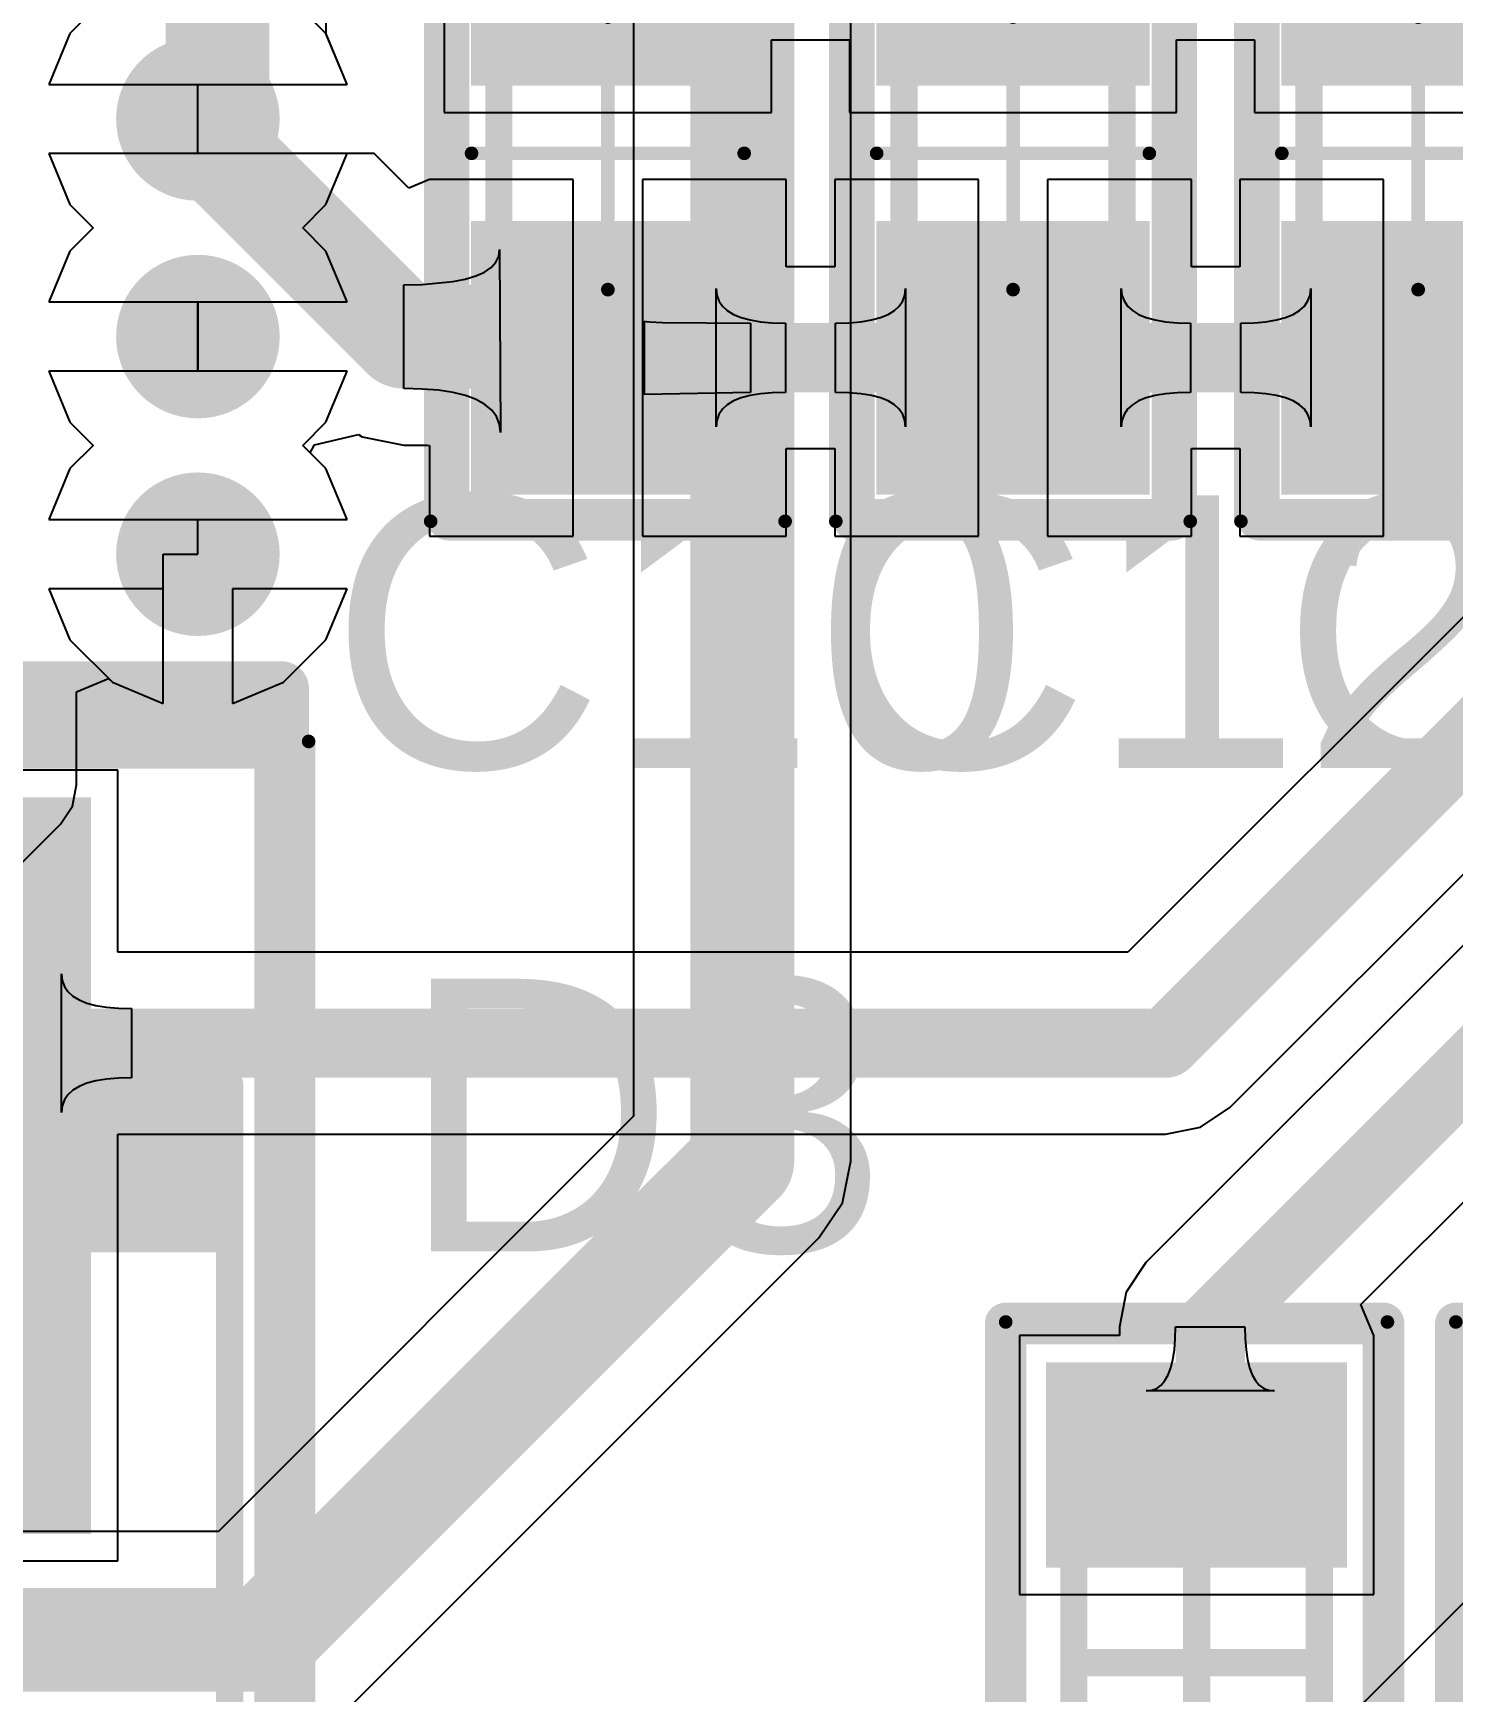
# Model space of a CAD drawing. Header units: inches. Extents: x 1.37 to 4.6, y 1.74 to 5.29.
# Drawn here: x 1.9268 to 2.1317, y 4.199 to 4.4386 of the extents above; entities that cross this region are included whole.
import ezdxf

# ---------------------------------------------------------------- set-up
doc = ezdxf.new("R2010")
doc.units = ezdxf.units.IN
doc.header["$MEASUREMENT"] = 0
for name, color, linetype in [('BottomLayer', 5, 'Continuous'), ('Mechanical13', 56, 'Continuous'), ('Mechanical15', 56, 'Continuous'), ('TopLayer', 1, 'Continuous'), ('TopOverlay', 2, 'Continuous'), ('TopPaste', 8, 'Continuous'), ('TopSolder', 216, 'Continuous'), ('ViaHoleLayer', 16, 'Continuous')]:
    doc.layers.add(name, color=color, linetype=linetype)
doc.styles.add('Arial', font='', dxfattribs={"height": 0.2})
doc.styles.get('Arial').set_extended_font_data('Arial')

# ---------------------------------------------------------------- blocks, each defined once
blk = doc.blocks.new('_________0603_90')
at = {"layer": 'TopLayer'}
for points in [[(-0.03937, -0.01772), (-0.03937, 0.01772), (-0.01772, 0.01772), (-0.01772, -0.01772)], [(0.01772, -0.01772), (0.01772, 0.01772), (0.03937, 0.01772), (0.03937, -0.01772)]]:
    blk.add_hatch(color=1, dxfattribs=at).paths.add_polyline_path(points)
at = {"layer": 'TopPaste'}
for points in [[(-0.03937, -0.01772), (-0.03937, 0.01772), (-0.01772, 0.01772), (-0.01772, -0.01772)], [(0.01772, -0.01772), (0.01772, 0.01772), (0.03937, 0.01772), (0.03937, -0.01772)]]:
    blk.add_hatch(color=8, dxfattribs=at).paths.add_polyline_path(points)
at = {"layer": 'TopSolder'}
for points in [[(-0.04337, -0.02172), (-0.04337, 0.02172), (-0.01372, 0.02172), (-0.01372, -0.02172)], [(0.01372, -0.02172), (0.01372, 0.02172), (0.04337, 0.02172), (0.04337, -0.02172)]]:
    blk.add_hatch(color=216, dxfattribs=at).paths.add_polyline_path(points)
at = {"layer": 'Mechanical13', "const_width": 0.00394}
for points in [[(-0.0315, 0.01772), (-0.0315, -0.01772)], [(-0.0315, 0.01772), (0.0315, 0.01772)], [(0.0315, 0.01772), (0.0315, -0.01772)], [(-0.0315, -0.01772), (0.0315, -0.01772)]]:
    blk.add_lwpolyline(points, dxfattribs=at)
at = {"layer": 'Mechanical13', "const_width": 0.00197}
for points in [[(-0.03248, 0.01772, 1), (-0.03051, 0.01772, 1)], [(-0.03248, 0.01772, 1), (-0.03051, 0.01772, 1)], [(0.03051, 0.01772, 1), (0.03248, 0.01772, 1)], [(0.03051, 0.01772, 1), (0.03248, 0.01772, 1)], [(-0.03248, -0.01772, 1), (-0.03051, -0.01772, 1)], [(-0.03248, -0.01772, 1), (-0.03051, -0.01772, 1)], [(0.03051, -0.01772, 1), (0.03248, -0.01772, 1)], [(0.03051, -0.01772, 1), (0.03248, -0.01772, 1)]]:
    blk.add_lwpolyline(points, format="xyb", close=True, dxfattribs=at)
at = {"layer": 'Mechanical15'}
for points, const_width in [([(-0.04921, 0.02756), (-0.04921, -0.02756)], 0.00197), ([(-0.04921, 0.02756), (0.04921, 0.02756)], 0.00197), ([(0.04921, 0.02756), (0.04921, -0.02756)], 0.00197), ([(0, 0.01772), (0, -0.01772)], 0.00394), ([(-0.01772, 0), (0.01772, 0)], 0.00394), ([(-0.04921, -0.02756), (0.04921, -0.02756)], 0.00197)]:
    blk.add_lwpolyline(points, dxfattribs=dict(at, const_width=const_width))
for points, const_width in [([(-0.0497, 0.02756, 1), (-0.04872, 0.02756, 1)], 0.000984), ([(-0.0497, 0.02756, 1), (-0.04872, 0.02756, 1)], 0.000984), ([(0.04872, 0.02756, 1), (0.0497, 0.02756, 1)], 0.000984), ([(0.04872, 0.02756, 1), (0.0497, 0.02756, 1)], 0.000984), ([(-0.00098, 0.01772, 1), (0.00098, 0.01772, 1)], 0.00197), ([(-0.0187, 0, 1), (-0.01673, 0, 1)], 0.00197), ([(0.01673, 0, 1), (0.0187, 0, 1)], 0.00197), ([(-0.00098, -0.01772, 1), (0.00098, -0.01772, 1)], 0.00197), ([(-0.0497, -0.02756, 1), (-0.04872, -0.02756, 1)], 0.000984), ([(-0.0497, -0.02756, 1), (-0.04872, -0.02756, 1)], 0.000984), ([(0.04872, -0.02756, 1), (0.0497, -0.02756, 1)], 0.000984), ([(0.04872, -0.02756, 1), (0.0497, -0.02756, 1)], 0.000984)]:
    blk.add_lwpolyline(points, format="xyb", close=True, dxfattribs=dict(at, const_width=const_width))
at = {"layer": 'TopOverlay', "const_width": 0.006}
for points in [[(-0.04921, 0.02756), (-0.04921, -0.027)], [(-0.04921, 0.02756), (0.049, 0.02756)], [(0.049, 0.02756), (0.049, -0.027)], [(-0.04921, -0.027), (0.049, -0.027)]]:
    blk.add_lwpolyline(points, dxfattribs=at)
at = {"layer": 'TopOverlay', "const_width": 0.003}
for points in [[(-0.05071, 0.02756, 1), (-0.04771, 0.02756, 1)], [(-0.05071, 0.02756, 1), (-0.04771, 0.02756, 1)], [(0.0475, 0.02756, 1), (0.0505, 0.02756, 1)], [(0.0475, 0.02756, 1), (0.0505, 0.02756, 1)], [(-0.05071, -0.027, 1), (-0.04771, -0.027, 1)], [(-0.05071, -0.027, 1), (-0.04771, -0.027, 1)], [(0.0475, -0.027, 1), (0.0505, -0.027, 1)], [(0.0475, -0.027, 1), (0.0505, -0.027, 1)]]:
    blk.add_lwpolyline(points, format="xyb", close=True, dxfattribs=at)
blk = doc.blocks.new('_________0603_107')
at = {"layer": 'TopLayer'}
for points in [[(-0.03937, -0.01772), (-0.03937, 0.01772), (-0.01772, 0.01772), (-0.01772, -0.01772)], [(0.01772, -0.01772), (0.01772, 0.01772), (0.03937, 0.01772), (0.03937, -0.01772)]]:
    blk.add_hatch(color=1, dxfattribs=at).paths.add_polyline_path(points)
at = {"layer": 'TopPaste'}
for points in [[(-0.03937, -0.01772), (-0.03937, 0.01772), (-0.01772, 0.01772), (-0.01772, -0.01772)], [(0.01772, -0.01772), (0.01772, 0.01772), (0.03937, 0.01772), (0.03937, -0.01772)]]:
    blk.add_hatch(color=8, dxfattribs=at).paths.add_polyline_path(points)
at = {"layer": 'TopSolder'}
for points in [[(-0.04337, -0.02172), (-0.04337, 0.02172), (-0.01372, 0.02172), (-0.01372, -0.02172)], [(0.01372, -0.02172), (0.01372, 0.02172), (0.04337, 0.02172), (0.04337, -0.02172)]]:
    blk.add_hatch(color=216, dxfattribs=at).paths.add_polyline_path(points)
at = {"layer": 'Mechanical13', "const_width": 0.00394}
for points in [[(-0.0315, 0.01772), (-0.0315, -0.01772)], [(-0.0315, 0.01772), (0.0315, 0.01772)], [(0.0315, 0.01772), (0.0315, -0.01772)], [(-0.0315, -0.01772), (0.0315, -0.01772)]]:
    blk.add_lwpolyline(points, dxfattribs=at)
at = {"layer": 'Mechanical13', "const_width": 0.00197}
for points in [[(-0.03248, 0.01772, 1), (-0.03051, 0.01772, 1)], [(-0.03248, 0.01772, 1), (-0.03051, 0.01772, 1)], [(0.03051, 0.01772, 1), (0.03248, 0.01772, 1)], [(0.03051, 0.01772, 1), (0.03248, 0.01772, 1)], [(-0.03248, -0.01772, 1), (-0.03051, -0.01772, 1)], [(-0.03248, -0.01772, 1), (-0.03051, -0.01772, 1)], [(0.03051, -0.01772, 1), (0.03248, -0.01772, 1)], [(0.03051, -0.01772, 1), (0.03248, -0.01772, 1)]]:
    blk.add_lwpolyline(points, format="xyb", close=True, dxfattribs=at)
at = {"layer": 'Mechanical15'}
for points, const_width in [([(-0.04921, 0.02756), (-0.04921, -0.02756)], 0.00197), ([(-0.04921, 0.02756), (0.04921, 0.02756)], 0.00197), ([(0.04921, 0.02756), (0.04921, -0.02756)], 0.00197), ([(0, 0.01772), (0, -0.01772)], 0.00394), ([(-0.01772, 0), (0.01772, 0)], 0.00394), ([(-0.04921, -0.02756), (0.04921, -0.02756)], 0.00197)]:
    blk.add_lwpolyline(points, dxfattribs=dict(at, const_width=const_width))
for points, const_width in [([(-0.0497, 0.02756, 1), (-0.04872, 0.02756, 1)], 0.000984), ([(-0.0497, 0.02756, 1), (-0.04872, 0.02756, 1)], 0.000984), ([(0.04872, 0.02756, 1), (0.0497, 0.02756, 1)], 0.000984), ([(0.04872, 0.02756, 1), (0.0497, 0.02756, 1)], 0.000984), ([(-0.00098, 0.01772, 1), (0.00098, 0.01772, 1)], 0.00197), ([(-0.0187, 0, 1), (-0.01673, 0, 1)], 0.00197), ([(0.01673, 0, 1), (0.0187, 0, 1)], 0.00197), ([(-0.00098, -0.01772, 1), (0.00098, -0.01772, 1)], 0.00197), ([(-0.0497, -0.02756, 1), (-0.04872, -0.02756, 1)], 0.000984), ([(-0.0497, -0.02756, 1), (-0.04872, -0.02756, 1)], 0.000984), ([(0.04872, -0.02756, 1), (0.0497, -0.02756, 1)], 0.000984), ([(0.04872, -0.02756, 1), (0.0497, -0.02756, 1)], 0.000984)]:
    blk.add_lwpolyline(points, format="xyb", close=True, dxfattribs=dict(at, const_width=const_width))
at = {"layer": 'TopOverlay', "const_width": 0.006}
for points in [[(-0.04921, 0.02756), (-0.04921, -0.027)], [(-0.04921, 0.02756), (0.049, 0.02756)], [(0.049, 0.02756), (0.049, -0.027)], [(-0.04921, -0.027), (0.049, -0.027)]]:
    blk.add_lwpolyline(points, dxfattribs=at)
at = {"layer": 'TopOverlay', "const_width": 0.003}
for points in [[(-0.05071, 0.02756, 1), (-0.04771, 0.02756, 1)], [(-0.05071, 0.02756, 1), (-0.04771, 0.02756, 1)], [(0.0475, 0.02756, 1), (0.0505, 0.02756, 1)], [(0.0475, 0.02756, 1), (0.0505, 0.02756, 1)], [(-0.05071, -0.027, 1), (-0.04771, -0.027, 1)], [(-0.05071, -0.027, 1), (-0.04771, -0.027, 1)], [(0.0475, -0.027, 1), (0.0505, -0.027, 1)], [(0.0475, -0.027, 1), (0.0505, -0.027, 1)]]:
    blk.add_lwpolyline(points, format="xyb", close=True, dxfattribs=at)
blk = doc.blocks.new('DIODE_SMA_146')
at = {"layer": 'Mechanical13'}
blk.add_hatch(color=56, dxfattribs=at).paths.add_polyline_path([(0.06619, -0.05748), (0.09055, -0.05748), (0.09055, 0.05748), (0.06619, 0.05748)])
at = {"layer": 'TopLayer'}
blk.add_hatch(color=1, dxfattribs=at).paths.add_polyline_path([(0.02953, -0.03346), (0.02953, 0.03346), (0.12795, 0.03346), (0.12795, -0.03346)])
at = {"layer": 'TopPaste'}
blk.add_hatch(color=8, dxfattribs=at).paths.add_polyline_path([(0.02953, -0.03346), (0.02953, 0.03346), (0.12795, 0.03346), (0.12795, -0.03346)])
at = {"layer": 'TopSolder'}
blk.add_hatch(color=216, dxfattribs=at).paths.add_polyline_path([(0.02553, -0.03746), (0.02553, 0.03746), (0.13195, 0.03746), (0.13195, -0.03746)])
at = {"layer": 'Mechanical13', "const_width": 0.00394}
for points in [[(0.09055, 0.05748), (0.09055, -0.05748)], [(-0.09055, -0.05748), (0.09055, -0.05748)]]:
    blk.add_lwpolyline(points, dxfattribs=at)
at = {"layer": 'Mechanical13', "const_width": 0.00197}
blk.add_lwpolyline([(0.08957, -0.05748, 1), (0.09154, -0.05748, 1)], format="xyb", close=True, dxfattribs=at)
blk.add_lwpolyline([(0.08957, -0.05748, 1), (0.09154, -0.05748, 1)], format="xyb", close=True, dxfattribs=at)
at = {"layer": 'Mechanical15', "const_width": 0.00197}
for points in [[(0.14, 0.0689), (0.14, -0.0689)], [(-0.14, -0.0689), (0.14, -0.0689)]]:
    blk.add_lwpolyline(points, dxfattribs=at)
at = {"layer": 'Mechanical15', "const_width": 0.000984}
blk.add_lwpolyline([(0.13951, -0.0689, 1), (0.14049, -0.0689, 1)], format="xyb", close=True, dxfattribs=at)
blk.add_lwpolyline([(0.13951, -0.0689, 1), (0.14049, -0.0689, 1)], format="xyb", close=True, dxfattribs=at)
at = {"layer": 'TopOverlay', "const_width": 0.00787}
for points in [[(0.14, -0.01), (0.14, -0.065)], [(0.14764, -0.01), (0.14764, -0.065)], [(-0.145, -0.065), (0.14764, -0.065)]]:
    blk.add_lwpolyline(points, dxfattribs=at)
at = {"layer": 'TopOverlay', "const_width": 0.00394}
for points in [[(0.13803, -0.065, 1), (0.14197, -0.065, 1)], [(0.14567, -0.065, 1), (0.14961, -0.065, 1)], [(0.14567, -0.065, 1), (0.14961, -0.065, 1)]]:
    blk.add_lwpolyline(points, format="xyb", close=True, dxfattribs=at)
blk = doc.blocks.new('CAP_0603_176')
at = {"layer": 'TopLayer'}
for points in [[(-0.04728, 0.01875), (-0.01578, 0.01875), (-0.01578, -0.01275), (-0.04728, -0.01275)], [(0.01178, 0.01875), (0.04328, 0.01875), (0.04328, -0.01275), (0.01178, -0.01275)]]:
    blk.add_hatch(color=1, dxfattribs=at).paths.add_polyline_path(points)
at = {"layer": 'TopPaste'}
for points in [[(-0.04728, 0.01875), (-0.01578, 0.01875), (-0.01578, -0.01275), (-0.04728, -0.01275)], [(0.01178, 0.01875), (0.04328, 0.01875), (0.04328, -0.01275), (0.01178, -0.01275)]]:
    blk.add_hatch(color=8, dxfattribs=at).paths.add_polyline_path(points)
at = {"layer": 'TopSolder'}
for points in [[(-0.05128, 0.02275), (-0.01178, 0.02275), (-0.01178, -0.01675), (-0.05128, -0.01675)], [(0.00778, 0.02275), (0.04728, 0.02275), (0.04728, -0.01675), (0.00778, -0.01675)]]:
    blk.add_hatch(color=216, dxfattribs=at).paths.add_polyline_path(points)
at = {"layer": 'Mechanical13', "const_width": 0.00394}
for points in [[(-0.0335, 0.01875), (0.0295, 0.01875)], [(-0.0335, 0.01875), (-0.0335, -0.01275)], [(0.0295, 0.01875), (0.0295, -0.01275)], [(-0.0335, -0.01275), (0.0295, -0.01275)]]:
    blk.add_lwpolyline(points, dxfattribs=at)
at = {"layer": 'Mechanical13', "const_width": 0.00197}
for points in [[(-0.03448, 0.01875, 1), (-0.03251, 0.01875, 1)], [(-0.03448, 0.01875, 1), (-0.03251, 0.01875, 1)], [(0.02851, 0.01875, 1), (0.03048, 0.01875, 1)], [(0.02851, 0.01875, 1), (0.03048, 0.01875, 1)], [(-0.03448, -0.01275, 1), (-0.03251, -0.01275, 1)], [(-0.03448, -0.01275, 1), (-0.03251, -0.01275, 1)], [(0.02851, -0.01275, 1), (0.03048, -0.01275, 1)], [(0.02851, -0.01275, 1), (0.03048, -0.01275, 1)]]:
    blk.add_lwpolyline(points, format="xyb", close=True, dxfattribs=at)
at = {"layer": 'Mechanical15', "const_width": 0.00197}
for points in [[(-0.05515, 0.02859), (0.05115, 0.02859)], [(-0.05515, 0.02859), (-0.05515, -0.02259)], [(0.05115, 0.02859), (0.05115, -0.02259)], [(-0.002, 0.02269), (-0.002, -0.01668)], [(-0.02168, 0.003), (0.01768, 0.003)], [(-0.05515, -0.02259), (0.05115, -0.02259)]]:
    blk.add_lwpolyline(points, dxfattribs=at)
at = {"layer": 'Mechanical15', "const_width": 0.000984}
for points in [[(-0.05564, 0.02859, 1), (-0.05466, 0.02859, 1)], [(-0.05564, 0.02859, 1), (-0.05466, 0.02859, 1)], [(0.05066, 0.02859, 1), (0.05164, 0.02859, 1)], [(0.05066, 0.02859, 1), (0.05164, 0.02859, 1)], [(-0.00249, 0.02269, 1), (-0.00151, 0.02269, 1)], [(-0.02218, 0.003, 1), (-0.02119, 0.003, 1)], [(0.01719, 0.003, 1), (0.01818, 0.003, 1)], [(-0.00249, -0.01668, 1), (-0.00151, -0.01668, 1)], [(-0.05564, -0.02259, 1), (-0.05466, -0.02259, 1)], [(-0.05564, -0.02259, 1), (-0.05466, -0.02259, 1)], [(0.05066, -0.02259, 1), (0.05164, -0.02259, 1)], [(0.05066, -0.02259, 1), (0.05164, -0.02259, 1)]]:
    blk.add_lwpolyline(points, format="xyb", close=True, dxfattribs=at)
at = {"layer": 'TopOverlay', "const_width": 0.006}
for points in [[(-0.05492, 0.026), (-0.048, 0.026)], [(-0.05492, 0.026), (-0.05492, -0.02)], [(-0.048, 0.026), (0.051, 0.026)], [(0.051, 0.026), (0.051, -0.02)], [(-0.05492, -0.02), (0.051, -0.02)]]:
    blk.add_lwpolyline(points, dxfattribs=at)
at = {"layer": 'TopOverlay', "const_width": 0.003}
for points in [[(-0.05642, 0.026, 1), (-0.05342, 0.026, 1)], [(-0.05642, 0.026, 1), (-0.05342, 0.026, 1)], [(-0.0495, 0.026, 1), (-0.0465, 0.026, 1)], [(-0.0495, 0.026, 1), (-0.0465, 0.026, 1)], [(0.0495, 0.026, 1), (0.0525, 0.026, 1)], [(0.0495, 0.026, 1), (0.0525, 0.026, 1)], [(-0.05642, -0.02, 1), (-0.05342, -0.02, 1)], [(-0.05642, -0.02, 1), (-0.05342, -0.02, 1)], [(0.0495, -0.02, 1), (0.0525, -0.02, 1)], [(0.0495, -0.02, 1), (0.0525, -0.02, 1)]]:
    blk.add_lwpolyline(points, format="xyb", close=True, dxfattribs=at)
blk = doc.blocks.new('CAP_0603_177')
at = {"layer": 'TopLayer'}
for points in [[(-0.04728, 0.01875), (-0.01578, 0.01875), (-0.01578, -0.01275), (-0.04728, -0.01275)], [(0.01178, 0.01875), (0.04328, 0.01875), (0.04328, -0.01275), (0.01178, -0.01275)]]:
    blk.add_hatch(color=1, dxfattribs=at).paths.add_polyline_path(points)
at = {"layer": 'TopPaste'}
for points in [[(-0.04728, 0.01875), (-0.01578, 0.01875), (-0.01578, -0.01275), (-0.04728, -0.01275)], [(0.01178, 0.01875), (0.04328, 0.01875), (0.04328, -0.01275), (0.01178, -0.01275)]]:
    blk.add_hatch(color=8, dxfattribs=at).paths.add_polyline_path(points)
at = {"layer": 'TopSolder'}
for points in [[(-0.05128, 0.02275), (-0.01178, 0.02275), (-0.01178, -0.01675), (-0.05128, -0.01675)], [(0.00778, 0.02275), (0.04728, 0.02275), (0.04728, -0.01675), (0.00778, -0.01675)]]:
    blk.add_hatch(color=216, dxfattribs=at).paths.add_polyline_path(points)
at = {"layer": 'Mechanical13', "const_width": 0.00394}
for points in [[(-0.0335, 0.01875), (0.0295, 0.01875)], [(-0.0335, 0.01875), (-0.0335, -0.01275)], [(0.0295, 0.01875), (0.0295, -0.01275)], [(-0.0335, -0.01275), (0.0295, -0.01275)]]:
    blk.add_lwpolyline(points, dxfattribs=at)
at = {"layer": 'Mechanical13', "const_width": 0.00197}
for points in [[(-0.03448, 0.01875, 1), (-0.03251, 0.01875, 1)], [(-0.03448, 0.01875, 1), (-0.03251, 0.01875, 1)], [(0.02851, 0.01875, 1), (0.03048, 0.01875, 1)], [(0.02851, 0.01875, 1), (0.03048, 0.01875, 1)], [(-0.03448, -0.01275, 1), (-0.03251, -0.01275, 1)], [(-0.03448, -0.01275, 1), (-0.03251, -0.01275, 1)], [(0.02851, -0.01275, 1), (0.03048, -0.01275, 1)], [(0.02851, -0.01275, 1), (0.03048, -0.01275, 1)]]:
    blk.add_lwpolyline(points, format="xyb", close=True, dxfattribs=at)
at = {"layer": 'Mechanical15', "const_width": 0.00197}
for points in [[(-0.05515, 0.02859), (0.05115, 0.02859)], [(-0.05515, 0.02859), (-0.05515, -0.02259)], [(0.05115, 0.02859), (0.05115, -0.02259)], [(-0.002, 0.02269), (-0.002, -0.01668)], [(-0.02168, 0.003), (0.01768, 0.003)], [(-0.05515, -0.02259), (0.05115, -0.02259)]]:
    blk.add_lwpolyline(points, dxfattribs=at)
at = {"layer": 'Mechanical15', "const_width": 0.000984}
for points in [[(-0.05564, 0.02859, 1), (-0.05466, 0.02859, 1)], [(-0.05564, 0.02859, 1), (-0.05466, 0.02859, 1)], [(0.05066, 0.02859, 1), (0.05164, 0.02859, 1)], [(0.05066, 0.02859, 1), (0.05164, 0.02859, 1)], [(-0.00249, 0.02269, 1), (-0.00151, 0.02269, 1)], [(-0.02218, 0.003, 1), (-0.02119, 0.003, 1)], [(0.01719, 0.003, 1), (0.01818, 0.003, 1)], [(-0.00249, -0.01668, 1), (-0.00151, -0.01668, 1)], [(-0.05564, -0.02259, 1), (-0.05466, -0.02259, 1)], [(-0.05564, -0.02259, 1), (-0.05466, -0.02259, 1)], [(0.05066, -0.02259, 1), (0.05164, -0.02259, 1)], [(0.05066, -0.02259, 1), (0.05164, -0.02259, 1)]]:
    blk.add_lwpolyline(points, format="xyb", close=True, dxfattribs=at)
at = {"layer": 'TopOverlay', "const_width": 0.006}
for points in [[(-0.05492, 0.026), (-0.048, 0.026)], [(-0.05492, 0.026), (-0.05492, -0.02)], [(-0.048, 0.026), (0.051, 0.026)], [(0.051, 0.026), (0.051, -0.02)], [(-0.05492, -0.02), (0.051, -0.02)]]:
    blk.add_lwpolyline(points, dxfattribs=at)
at = {"layer": 'TopOverlay', "const_width": 0.003}
for points in [[(-0.05642, 0.026, 1), (-0.05342, 0.026, 1)], [(-0.05642, 0.026, 1), (-0.05342, 0.026, 1)], [(-0.0495, 0.026, 1), (-0.0465, 0.026, 1)], [(-0.0495, 0.026, 1), (-0.0465, 0.026, 1)], [(0.0495, 0.026, 1), (0.0525, 0.026, 1)], [(0.0495, 0.026, 1), (0.0525, 0.026, 1)], [(-0.05642, -0.02, 1), (-0.05342, -0.02, 1)], [(-0.05642, -0.02, 1), (-0.05342, -0.02, 1)], [(0.0495, -0.02, 1), (0.0525, -0.02, 1)], [(0.0495, -0.02, 1), (0.0525, -0.02, 1)]]:
    blk.add_lwpolyline(points, format="xyb", close=True, dxfattribs=at)
blk = doc.blocks.new('CAP_0603_178')
at = {"layer": 'TopLayer'}
for points in [[(-0.04728, 0.01875), (-0.01578, 0.01875), (-0.01578, -0.01275), (-0.04728, -0.01275)], [(0.01178, 0.01875), (0.04328, 0.01875), (0.04328, -0.01275), (0.01178, -0.01275)]]:
    blk.add_hatch(color=1, dxfattribs=at).paths.add_polyline_path(points)
at = {"layer": 'TopPaste'}
for points in [[(-0.04728, 0.01875), (-0.01578, 0.01875), (-0.01578, -0.01275), (-0.04728, -0.01275)], [(0.01178, 0.01875), (0.04328, 0.01875), (0.04328, -0.01275), (0.01178, -0.01275)]]:
    blk.add_hatch(color=8, dxfattribs=at).paths.add_polyline_path(points)
at = {"layer": 'TopSolder'}
for points in [[(-0.05128, 0.02275), (-0.01178, 0.02275), (-0.01178, -0.01675), (-0.05128, -0.01675)], [(0.00778, 0.02275), (0.04728, 0.02275), (0.04728, -0.01675), (0.00778, -0.01675)]]:
    blk.add_hatch(color=216, dxfattribs=at).paths.add_polyline_path(points)
at = {"layer": 'Mechanical13', "const_width": 0.00394}
for points in [[(-0.0335, 0.01875), (0.0295, 0.01875)], [(-0.0335, 0.01875), (-0.0335, -0.01275)], [(0.0295, 0.01875), (0.0295, -0.01275)], [(-0.0335, -0.01275), (0.0295, -0.01275)]]:
    blk.add_lwpolyline(points, dxfattribs=at)
at = {"layer": 'Mechanical13', "const_width": 0.00197}
for points in [[(-0.03448, 0.01875, 1), (-0.03251, 0.01875, 1)], [(-0.03448, 0.01875, 1), (-0.03251, 0.01875, 1)], [(0.02851, 0.01875, 1), (0.03048, 0.01875, 1)], [(0.02851, 0.01875, 1), (0.03048, 0.01875, 1)], [(-0.03448, -0.01275, 1), (-0.03251, -0.01275, 1)], [(-0.03448, -0.01275, 1), (-0.03251, -0.01275, 1)], [(0.02851, -0.01275, 1), (0.03048, -0.01275, 1)], [(0.02851, -0.01275, 1), (0.03048, -0.01275, 1)]]:
    blk.add_lwpolyline(points, format="xyb", close=True, dxfattribs=at)
at = {"layer": 'Mechanical15', "const_width": 0.00197}
for points in [[(-0.05515, 0.02859), (0.05115, 0.02859)], [(-0.05515, 0.02859), (-0.05515, -0.02259)], [(0.05115, 0.02859), (0.05115, -0.02259)], [(-0.002, 0.02269), (-0.002, -0.01668)], [(-0.02168, 0.003), (0.01768, 0.003)], [(-0.05515, -0.02259), (0.05115, -0.02259)]]:
    blk.add_lwpolyline(points, dxfattribs=at)
at = {"layer": 'Mechanical15', "const_width": 0.000984}
for points in [[(-0.05564, 0.02859, 1), (-0.05466, 0.02859, 1)], [(-0.05564, 0.02859, 1), (-0.05466, 0.02859, 1)], [(0.05066, 0.02859, 1), (0.05164, 0.02859, 1)], [(0.05066, 0.02859, 1), (0.05164, 0.02859, 1)], [(-0.00249, 0.02269, 1), (-0.00151, 0.02269, 1)], [(-0.02218, 0.003, 1), (-0.02119, 0.003, 1)], [(0.01719, 0.003, 1), (0.01818, 0.003, 1)], [(-0.00249, -0.01668, 1), (-0.00151, -0.01668, 1)], [(-0.05564, -0.02259, 1), (-0.05466, -0.02259, 1)], [(-0.05564, -0.02259, 1), (-0.05466, -0.02259, 1)], [(0.05066, -0.02259, 1), (0.05164, -0.02259, 1)], [(0.05066, -0.02259, 1), (0.05164, -0.02259, 1)]]:
    blk.add_lwpolyline(points, format="xyb", close=True, dxfattribs=at)
at = {"layer": 'TopOverlay', "const_width": 0.006}
for points in [[(-0.05492, 0.026), (-0.048, 0.026)], [(-0.05492, 0.026), (-0.05492, -0.02)], [(-0.048, 0.026), (0.051, 0.026)], [(0.051, 0.026), (0.051, -0.02)], [(-0.05492, -0.02), (0.051, -0.02)]]:
    blk.add_lwpolyline(points, dxfattribs=at)
at = {"layer": 'TopOverlay', "const_width": 0.003}
for points in [[(-0.05642, 0.026, 1), (-0.05342, 0.026, 1)], [(-0.05642, 0.026, 1), (-0.05342, 0.026, 1)], [(-0.0495, 0.026, 1), (-0.0465, 0.026, 1)], [(-0.0495, 0.026, 1), (-0.0465, 0.026, 1)], [(0.0495, 0.026, 1), (0.0525, 0.026, 1)], [(0.0495, 0.026, 1), (0.0525, 0.026, 1)], [(-0.05642, -0.02, 1), (-0.05342, -0.02, 1)], [(-0.05642, -0.02, 1), (-0.05342, -0.02, 1)], [(0.0495, -0.02, 1), (0.0525, -0.02, 1)], [(0.0495, -0.02, 1), (0.0525, -0.02, 1)]]:
    blk.add_lwpolyline(points, format="xyb", close=True, dxfattribs=at)

msp = doc.modelspace()

# ---------------------------------------------------------------- hatches: boundary and pattern name
at = {"layer": 'BottomLayer'}
h = msp.add_hatch(color=5, dxfattribs=at)
edge = h.paths.add_edge_path()
edge.add_arc((1.95054, 4.42616), 0.01181, 0, 360)
h = msp.add_hatch(color=5, dxfattribs=at)
edge = h.paths.add_edge_path()
edge.add_arc((1.95054, 4.39473), 0.01181, 0, 360)
h = msp.add_hatch(color=5, dxfattribs=at)
edge = h.paths.add_edge_path()
edge.add_arc((1.95054, 4.3633), 0.01181, 0, 360)
at = {"layer": 'TopLayer'}
h = msp.add_hatch(color=1, dxfattribs=at)
edge = h.paths.add_edge_path()
edge.add_arc((1.95054, 4.42616), 0.01181, 0, 360)
h = msp.add_hatch(color=1, dxfattribs=at)
edge = h.paths.add_edge_path()
edge.add_arc((1.95054, 4.39473), 0.01181, 0, 360)
h = msp.add_hatch(color=1, dxfattribs=at)
edge = h.paths.add_edge_path()
edge.add_arc((1.95054, 4.3633), 0.01181, 0, 360)
at = {"layer": 'ViaHoleLayer'}
h = msp.add_hatch(color=16, dxfattribs=at)
edge = h.paths.add_edge_path()
edge.add_arc((1.95054, 4.42616), 0.00591, 0, 360)
h = msp.add_hatch(color=16, dxfattribs=at)
edge = h.paths.add_edge_path()
edge.add_arc((1.95054, 4.39473), 0.00591, 0, 360)
h = msp.add_hatch(color=16, dxfattribs=at)
edge = h.paths.add_edge_path()
edge.add_arc((1.95054, 4.3633), 0.00591, 0, 360)

# ---------------------------------------------------------------- linework, layer by layer
at = {"layer": 'BottomLayer'}
for p, q in [((2.01346, 4.50674), (2.01346, 4.28213)), ((2.04481, 4.27563), (2.04481, 4.49936)), ((1.96903, 4.43851), (1.96567, 4.44187)), ((1.97208, 4.43116), (1.96903, 4.43851)), ((1.95054, 4.42116), (1.95054, 4.43116)), ((1.95054, 4.43116), (1.97208, 4.43116)), ((1.97208, 4.42116), (1.95054, 4.42116)), ((1.96903, 4.4138), (1.97208, 4.42116)), ((1.96567, 4.41044), (1.96903, 4.4138)), ((1.96903, 4.40708), (1.96567, 4.41044)), ((1.97208, 4.39973), (1.96903, 4.40708)), ((1.95054, 4.38973), (1.95054, 4.39973)), ((1.95054, 4.39973), (1.97208, 4.39973)), ((1.97208, 4.38973), (1.95054, 4.38973)), ((1.96903, 4.38237), (1.97208, 4.38973)), ((1.96567, 4.37902), (1.96903, 4.38237)), ((1.96903, 4.37566), (1.96567, 4.37902)), ((1.97208, 4.3683), (1.96903, 4.37566)), ((1.95054, 4.3633), (1.95054, 4.3683)), ((1.95054, 4.3683), (1.97208, 4.3683)), ((1.94554, 4.34176), (1.94554, 4.3633)), ((1.94554, 4.3633), (1.95054, 4.3633)), ((1.97208, 4.3583), (1.95554, 4.3583)), ((1.95554, 4.3583), (1.95554, 4.34176)), ((1.96903, 4.35095), (1.97208, 4.3583)), ((1.9629, 4.34481), (1.96903, 4.35095)), ((2.27182, 4.35038), (1.86456, 3.94313)), ((1.93303, 4.34344), (1.93765, 4.34535)), ((1.93303, 4.33), (1.93303, 4.34344)), ((1.93765, 4.34535), (1.93819, 4.34481)), ((1.93819, 4.34481), (1.94554, 4.34176)), ((1.95554, 4.34176), (1.9629, 4.34481)), ((1.93242, 4.32693), (1.93303, 4.33)), ((1.93068, 4.32432), (1.93242, 4.32693)), ((1.92, 4.31365), (1.93068, 4.32432)), ((2.01346, 4.28213), (1.95351, 4.22217)), ((2.04362, 4.26963), (2.04481, 4.27563)), ((2.04022, 4.26455), (2.04362, 4.26963)), ((1.97108, 4.19541), (2.04022, 4.26455)), ((1.95351, 4.22217), (1.92, 4.22217))]:
    msp.add_line(p, q, dxfattribs=at)
for points, const_width in [([(2.02914, 4.27563), (2.02914, 4.52966)], 0.015), ([(1.87, 3.93), (2.33, 4.39)], 0.01), ([(1.96, 4.2065), (2.02914, 4.27563)], 0.015), ([(1.90805, 4.2065), (1.96, 4.2065)], 0.015)]:
    msp.add_lwpolyline(points, dxfattribs=dict(at, const_width=const_width))
at = {"layer": 'BottomLayer', "const_width": 0.0075}
for points in [[(2.02539, 4.27563, 1), (2.03289, 4.27563, 1)], [(2.02539, 4.27563, 1), (2.03289, 4.27563, 1)], [(1.95625, 4.2065, 1), (1.96375, 4.2065, 1)], [(1.95625, 4.2065, 1), (1.96375, 4.2065, 1)]]:
    msp.add_lwpolyline(points, format="xyb", close=True, dxfattribs=at)
at = {"layer": 'TopLayer'}
for p, q in [((1.98612, 4.47435), (1.98612, 4.42711)), ((1.96905, 4.43848), (1.96905, 4.44527)), ((1.93541, 4.44187), (1.93205, 4.43851)), ((1.93205, 4.43851), (1.92901, 4.43116)), ((1.97208, 4.43116), (1.96905, 4.43848)), ((2.03336, 4.42711), (2.03336, 4.43761)), ((2.03336, 4.43761), (2.04462, 4.43761)), ((2.04462, 4.43761), (2.04462, 4.42711)), ((2.09186, 4.42711), (2.09186, 4.43761)), ((2.09186, 4.43761), (2.10312, 4.43761)), ((2.10312, 4.43761), (2.10312, 4.42711)), ((1.92901, 4.43116), (1.97208, 4.43116)), ((1.98612, 4.42711), (2.03336, 4.42711)), ((2.04462, 4.42711), (2.09186, 4.42711)), ((2.10312, 4.42711), (2.15036, 4.42711)), ((1.97601, 4.42116), (1.92901, 4.42116)), ((1.92901, 4.42116), (1.93205, 4.4138)), ((1.98099, 4.41618), (1.97601, 4.42116)), ((1.98399, 4.41742), (1.98099, 4.41618)), ((2.00474, 4.41742), (1.98399, 4.41742)), ((1.98399, 4.41742), (1.98399, 4.41742)), ((2.00474, 4.39168), (2.00474, 4.41742)), ((2.03549, 4.41742), (2.01474, 4.41742)), ((2.01474, 4.41742), (2.01474, 4.39168)), ((2.03549, 4.4048), (2.03549, 4.41742)), ((2.06324, 4.41742), (2.04249, 4.41742)), ((2.04249, 4.41742), (2.04249, 4.4048)), ((2.06324, 4.39168), (2.06324, 4.41742)), ((2.09399, 4.41742), (2.07324, 4.41742)), ((2.07324, 4.41742), (2.07324, 4.39168)), ((2.09399, 4.4048), (2.09399, 4.41742)), ((2.12174, 4.41742), (2.10099, 4.41742)), ((2.10099, 4.41742), (2.10099, 4.4048)), ((2.12174, 4.39168), (2.12174, 4.41742)), ((1.93205, 4.4138), (1.93541, 4.41044)), ((1.93541, 4.41044), (1.93205, 4.40708)), ((1.93205, 4.40708), (1.92901, 4.39973)), ((1.99356, 4.40547), (1.99398, 4.40634)), ((1.99398, 4.40634), (1.99411, 4.4073)), ((1.99411, 4.4073), (1.99423, 4.38089)), ((1.98913, 4.40303), (1.99066, 4.40349)), ((1.99066, 4.40349), (1.9919, 4.40405)), ((1.9919, 4.40405), (1.99287, 4.40471)), ((1.99287, 4.40471), (1.99356, 4.40547)), ((2.04249, 4.4048), (2.03549, 4.4048)), ((2.10099, 4.4048), (2.09399, 4.4048)), ((1.98028, 4.40222), (1.98291, 4.40227)), ((1.98028, 4.38722), (1.98028, 4.40222)), ((1.98291, 4.40227), (1.98734, 4.40268)), ((1.98734, 4.40268), (1.98913, 4.40303)), ((2.02537, 4.38168), (2.02537, 4.40168)), ((2.02537, 4.40168), (2.02547, 4.40073)), ((2.05263, 4.40073), (2.05273, 4.40168)), ((2.05273, 4.40168), (2.05273, 4.38168)), ((2.08387, 4.38168), (2.08387, 4.40168)), ((2.08387, 4.40168), (2.08397, 4.40073)), ((2.11113, 4.40073), (2.11123, 4.40168)), ((2.11123, 4.40168), (2.11123, 4.38168)), ((1.92901, 4.39973), (1.95054, 4.39973)), ((1.95054, 4.39973), (1.95054, 4.38973)), ((2.02547, 4.40073), (2.02577, 4.39988)), ((2.02577, 4.39988), (2.02627, 4.39913)), ((2.02627, 4.39913), (2.02697, 4.39848)), ((2.02697, 4.39848), (2.02787, 4.39793)), ((2.0502, 4.39793), (2.05112, 4.39848)), ((2.05112, 4.39848), (2.05182, 4.39913)), ((2.05182, 4.39913), (2.05233, 4.39988)), ((2.05233, 4.39988), (2.05263, 4.40073)), ((2.08397, 4.40073), (2.08427, 4.39988)), ((2.08427, 4.39988), (2.08477, 4.39913)), ((2.08477, 4.39913), (2.08547, 4.39848)), ((2.08547, 4.39848), (2.08637, 4.39793)), ((2.1087, 4.39793), (2.10962, 4.39848)), ((2.10962, 4.39848), (2.11032, 4.39913)), ((2.11032, 4.39913), (2.11083, 4.39988)), ((2.11083, 4.39988), (2.11113, 4.40073)), ((2.01504, 4.38637), (2.01504, 4.39698)), ((2.01504, 4.39698), (2.01525, 4.39692)), ((2.01525, 4.39692), (2.01575, 4.39687)), ((2.01575, 4.39687), (2.01764, 4.39679)), ((2.01764, 4.39679), (2.03033, 4.39668)), ((2.02787, 4.39793), (2.02897, 4.39748)), ((2.02897, 4.39748), (2.03027, 4.39713)), ((2.03027, 4.39713), (2.03177, 4.39688)), ((2.03033, 4.39668), (2.03033, 4.38668)), ((2.03177, 4.39688), (2.03347, 4.39673)), ((2.03347, 4.39673), (2.03537, 4.39668)), ((2.03537, 4.39668), (2.03537, 4.38668)), ((2.04261, 4.39668), (2.04454, 4.39673)), ((2.04261, 4.38668), (2.04261, 4.39668)), ((2.04454, 4.39673), (2.04626, 4.39688)), ((2.04626, 4.39688), (2.04778, 4.39713)), ((2.04778, 4.39713), (2.04909, 4.39748)), ((2.04909, 4.39748), (2.0502, 4.39793)), ((2.08637, 4.39793), (2.08747, 4.39748)), ((2.08747, 4.39748), (2.08877, 4.39713)), ((2.08877, 4.39713), (2.09027, 4.39688)), ((2.09027, 4.39688), (2.09197, 4.39673)), ((2.09197, 4.39673), (2.09387, 4.39668)), ((2.09387, 4.39668), (2.09387, 4.38668)), ((2.10111, 4.39668), (2.10304, 4.39673)), ((2.10111, 4.38668), (2.10111, 4.39668)), ((2.10304, 4.39673), (2.10476, 4.39688)), ((2.10476, 4.39688), (2.10628, 4.39713)), ((2.10628, 4.39713), (2.10759, 4.39748)), ((2.10759, 4.39748), (2.1087, 4.39793)), ((2.00474, 4.36593), (2.00474, 4.39168)), ((2.01474, 4.39168), (2.01474, 4.36593)), ((2.06324, 4.36593), (2.06324, 4.39168)), ((2.07324, 4.39168), (2.07324, 4.36593)), ((2.12174, 4.36593), (2.12174, 4.39168)), ((1.95054, 4.38973), (1.92901, 4.38973)), ((1.92901, 4.38973), (1.93205, 4.38237)), ((1.98293, 4.38716), (1.98028, 4.38722)), ((1.9853, 4.38697), (1.98293, 4.38716)), ((1.98739, 4.38665), (1.9853, 4.38697)), ((1.9892, 4.38621), (1.98739, 4.38665)), ((2.03033, 4.38668), (2.01504, 4.38637)), ((2.03177, 4.38648), (2.03027, 4.38623)), ((2.03347, 4.38663), (2.03177, 4.38648)), ((2.03537, 4.38668), (2.03347, 4.38663)), ((2.04454, 4.38663), (2.04261, 4.38668)), ((2.04626, 4.38648), (2.04454, 4.38663)), ((2.04778, 4.38623), (2.04626, 4.38648)), ((2.09027, 4.38648), (2.08877, 4.38623)), ((2.09197, 4.38663), (2.09027, 4.38648)), ((2.09387, 4.38668), (2.09197, 4.38663)), ((2.10304, 4.38663), (2.10111, 4.38668)), ((2.10476, 4.38648), (2.10304, 4.38663)), ((2.10628, 4.38623), (2.10476, 4.38648)), ((1.99073, 4.38564), (1.9892, 4.38621)), ((1.99199, 4.38494), (1.99073, 4.38564)), ((1.99297, 4.38412), (1.99199, 4.38494)), ((1.99367, 4.38317), (1.99297, 4.38412)), ((2.02627, 4.38423), (2.02577, 4.38348)), ((2.02697, 4.38488), (2.02627, 4.38423)), ((2.02787, 4.38543), (2.02697, 4.38488)), ((2.02897, 4.38588), (2.02787, 4.38543)), ((2.03027, 4.38623), (2.02897, 4.38588)), ((2.04909, 4.38588), (2.04778, 4.38623)), ((2.0502, 4.38543), (2.04909, 4.38588)), ((2.05112, 4.38488), (2.0502, 4.38543)), ((2.05182, 4.38423), (2.05112, 4.38488)), ((2.05233, 4.38348), (2.05182, 4.38423)), ((2.08477, 4.38423), (2.08427, 4.38348)), ((2.08547, 4.38488), (2.08477, 4.38423)), ((2.08637, 4.38543), (2.08547, 4.38488)), ((2.08747, 4.38588), (2.08637, 4.38543)), ((2.08877, 4.38623), (2.08747, 4.38588)), ((2.10759, 4.38588), (2.10628, 4.38623)), ((2.1087, 4.38543), (2.10759, 4.38588)), ((2.10962, 4.38488), (2.1087, 4.38543)), ((2.11032, 4.38423), (2.10962, 4.38488)), ((2.11083, 4.38348), (2.11032, 4.38423)), ((1.93205, 4.38237), (1.93541, 4.37902)), ((1.99409, 4.38209), (1.99367, 4.38317)), ((1.99423, 4.38089), (1.99409, 4.38209)), ((2.02547, 4.38263), (2.02537, 4.38168)), ((2.02577, 4.38348), (2.02547, 4.38263)), ((2.05263, 4.38263), (2.05233, 4.38348)), ((2.05273, 4.38168), (2.05263, 4.38263)), ((2.08397, 4.38263), (2.08387, 4.38168)), ((2.08427, 4.38348), (2.08397, 4.38263)), ((2.11113, 4.38263), (2.11083, 4.38348)), ((2.11123, 4.38168), (2.11113, 4.38263)), ((1.96737, 4.37908), (1.97372, 4.38061)), ((1.97372, 4.38061), (1.97428, 4.38024)), ((1.97428, 4.38024), (1.98028, 4.37904)), ((1.93541, 4.37902), (1.93205, 4.37566)), ((1.96673, 4.37796), (1.96737, 4.37908)), ((1.96903, 4.37566), (1.96673, 4.37796)), ((1.98028, 4.37904), (1.98365, 4.37904)), ((1.98365, 4.37904), (1.98399, 4.37902)), ((1.98399, 4.37902), (1.98399, 4.36593)), ((2.03549, 4.36593), (2.03549, 4.37855)), ((2.03549, 4.37855), (2.04249, 4.37855)), ((2.04249, 4.37855), (2.04249, 4.36593)), ((2.09399, 4.36593), (2.09399, 4.37855)), ((2.09399, 4.37855), (2.10099, 4.37855)), ((2.10099, 4.37855), (2.10099, 4.36593)), ((1.93205, 4.37566), (1.92901, 4.3683)), ((1.97208, 4.3683), (1.96903, 4.37566)), ((1.92901, 4.3683), (1.97208, 4.3683)), ((1.98399, 4.36593), (2.00474, 4.36593)), ((2.01474, 4.36593), (2.03549, 4.36593)), ((2.04249, 4.36593), (2.06324, 4.36593)), ((2.07324, 4.36593), (2.09399, 4.36593)), ((2.10099, 4.36593), (2.12174, 4.36593)), ((2.14033, 4.36131), (2.08483, 4.30581)), ((1.94554, 4.3583), (1.92901, 4.3583)), ((1.92901, 4.3583), (1.93205, 4.35095)), ((1.94554, 4.34176), (1.94554, 4.3583)), ((1.97208, 4.3583), (1.95554, 4.3583)), ((1.95554, 4.3583), (1.95554, 4.34176)), ((1.96903, 4.35095), (1.97208, 4.3583)), ((2.09955, 4.2834), (2.17115, 4.355)), ((1.93205, 4.35095), (1.93819, 4.34481)), ((1.9629, 4.34481), (1.96903, 4.35095)), ((1.93819, 4.34481), (1.94554, 4.34176)), ((1.95554, 4.34176), (1.9629, 4.34481)), ((1.93897, 4.33209), (1.92, 4.33209)), ((1.93897, 4.30581), (1.93897, 4.33209)), ((2.14595, 4.31951), (2.08743, 4.261)), ((2.08483, 4.30581), (1.93897, 4.30581)), ((1.93085, 4.28268), (1.93085, 4.30268)), ((1.93085, 4.30268), (1.93095, 4.30173)), ((1.93095, 4.30173), (1.93126, 4.30088)), ((1.93126, 4.30088), (1.93176, 4.30013)), ((1.93176, 4.30013), (1.93247, 4.29948)), ((1.93247, 4.29948), (1.93338, 4.29893)), ((1.93338, 4.29893), (1.9345, 4.29848)), ((1.9345, 4.29848), (1.93581, 4.29813)), ((1.93581, 4.29813), (1.93733, 4.29788)), ((1.93733, 4.29788), (1.93905, 4.29773)), ((1.93905, 4.29773), (1.94097, 4.29768)), ((1.94097, 4.29768), (1.94097, 4.28768)), ((2.11848, 4.25492), (2.16067, 4.29711)), ((1.93247, 4.28588), (1.93176, 4.28523)), ((1.93338, 4.28643), (1.93247, 4.28588)), ((1.9345, 4.28688), (1.93338, 4.28643)), ((1.93581, 4.28723), (1.9345, 4.28688)), ((1.93733, 4.28748), (1.93581, 4.28723)), ((1.93905, 4.28763), (1.93733, 4.28748)), ((1.94097, 4.28768), (1.93905, 4.28763)), ((1.93095, 4.28363), (1.93085, 4.28268)), ((1.93126, 4.28448), (1.93095, 4.28363)), ((1.93176, 4.28523), (1.93126, 4.28448)), ((2.09529, 4.28055), (2.09955, 4.2834)), ((1.93897, 4.21791), (1.93897, 4.27955)), ((1.93897, 4.27955), (2.09027, 4.27955)), ((2.09027, 4.27955), (2.09529, 4.28055)), ((2.08743, 4.261), (2.08459, 4.25674)), ((2.08459, 4.25674), (2.08359, 4.25172)), ((2.12033, 4.25045), (2.11848, 4.25492)), ((2.08359, 4.25045), (2.06915, 4.25045)), ((2.06915, 4.25045), (2.06915, 4.21305)), ((2.08359, 4.25172), (2.08359, 4.25045)), ((2.09155, 4.24838), (2.09167, 4.24996)), ((2.09167, 4.24996), (2.09172, 4.25172)), ((2.09172, 4.25172), (2.10172, 4.25172)), ((2.10172, 4.25172), (2.10176, 4.24996)), ((2.10176, 4.24996), (2.10189, 4.24838)), ((2.12033, 4.21305), (2.12033, 4.25045)), ((2.12033, 4.25045), (2.12033, 4.25045)), ((2.09133, 4.24699), (2.09155, 4.24838)), ((2.10189, 4.24838), (2.1021, 4.24699)), ((2.09065, 4.24477), (2.09103, 4.24579)), ((2.09103, 4.24579), (2.09133, 4.24699)), ((2.1021, 4.24699), (2.1024, 4.24579)), ((2.1024, 4.24579), (2.10278, 4.24477)), ((2.08826, 4.24255), (2.08899, 4.24282)), ((2.08899, 4.24282), (2.08963, 4.24329)), ((2.08963, 4.24329), (2.09018, 4.24394)), ((2.09018, 4.24394), (2.09065, 4.24477)), ((2.10278, 4.24477), (2.10325, 4.24394)), ((2.10325, 4.24394), (2.1038, 4.24329)), ((2.1038, 4.24329), (2.10444, 4.24282)), ((2.10444, 4.24282), (2.10517, 4.24255)), ((2.08745, 4.24245), (2.08826, 4.24255)), ((2.10598, 4.24245), (2.08745, 4.24245)), ((2.10517, 4.24255), (2.10598, 4.24245)), ((1.92, 4.21791), (1.93897, 4.21791)), ((2.06915, 4.21305), (2.12033, 4.21305))]:
    msp.add_line(p, q, dxfattribs=at)
for points, const_width in [([(2.09027, 4.29268), (2.42335, 4.62576)], 0.01), ([(1.95337, 4.42163), (1.95337, 4.49663)], 0.015), ([(1.95337, 4.42163), (1.98028, 4.39472)], 0.015), ([(1.98028, 4.39472), (2.0067, 4.39472)], 0.015), ([(2.0067, 4.39472), (2.00974, 4.39168)], 0.015), ([(2.00974, 4.39168), (2.06824, 4.39168)], 0.01), ([(2.06824, 4.39168), (2.12674, 4.39168)], 0.01), ([(2.09672, 4.25172), (2.15523, 4.31023)], 0.01), ([(1.91531, 4.29268), (2.09027, 4.29268)], 0.01), ([(2.09672, 4.23372), (2.09672, 4.25172)], 0.01), ([(2.09474, 4.23175), (2.09672, 4.23372)], 0.01)]:
    msp.add_lwpolyline(points, dxfattribs=dict(at, const_width=const_width))
for points, const_width in [([(1.94962, 4.42163, 1), (1.95712, 4.42163, 1)], 0.0075), ([(1.94962, 4.42163, 1), (1.95712, 4.42163, 1)], 0.0075), ([(1.97653, 4.39472, 1), (1.98403, 4.39472, 1)], 0.0075), ([(1.97653, 4.39472, 1), (1.98403, 4.39472, 1)], 0.0075), ([(2.00295, 4.39472, 1), (2.01045, 4.39472, 1)], 0.0075), ([(2.00295, 4.39472, 1), (2.01045, 4.39472, 1)], 0.0075), ([(2.00599, 4.39168, 1), (2.01349, 4.39168, 1)], 0.0075), ([(2.00724, 4.39168, 1), (2.01224, 4.39168, 1)], 0.005), ([(2.06574, 4.39168, 1), (2.07074, 4.39168, 1)], 0.005), ([(2.06574, 4.39168, 1), (2.07074, 4.39168, 1)], 0.005), ([(2.12424, 4.39168, 1), (2.12924, 4.39168, 1)], 0.005), ([(2.08777, 4.29268, 1), (2.09277, 4.29268, 1)], 0.005), ([(2.08777, 4.29268, 1), (2.09277, 4.29268, 1)], 0.005), ([(2.09422, 4.25172, 1), (2.09922, 4.25172, 1)], 0.005), ([(2.09422, 4.25172, 1), (2.09922, 4.25172, 1)], 0.005), ([(2.09422, 4.23372, 1), (2.09922, 4.23372, 1)], 0.005), ([(2.09422, 4.23372, 1), (2.09922, 4.23372, 1)], 0.005), ([(2.09224, 4.23175, 1), (2.09724, 4.23175, 1)], 0.005)]:
    msp.add_lwpolyline(points, format="xyb", close=True, dxfattribs=dict(at, const_width=const_width))

# ---------------------------------------------------------------- block references
at = {"rotation": 90}
for name, p in [('CAP_0603_178', (2.01274, 4.4232)), ('CAP_0603_176', (2.07124, 4.4232)), ('CAP_0603_177', (2.12974, 4.4232)), ('DIODE_SMA_146', (1.89763, 4.19626)), ('_________0603_107', (2.09474, 4.2032)), ('_________0603_90', (2.15974, 4.2032))]:
    msp.add_blockref(name, p, dxfattribs=at)

# ---------------------------------------------------------------- texts
at = {"layer": 'TopOverlay', "style": 'Arial'}
for s, p in [('C10', (1.9695, 4.33242)), ('C12', (2.03959, 4.33242)), ('C11', (2.10689, 4.33242)), ('D3', (1.9797, 4.26261))]:
    msp.add_text(s, height=0.03937, dxfattribs=at).set_placement(p)

doc.saveas('drawing.dxf')
